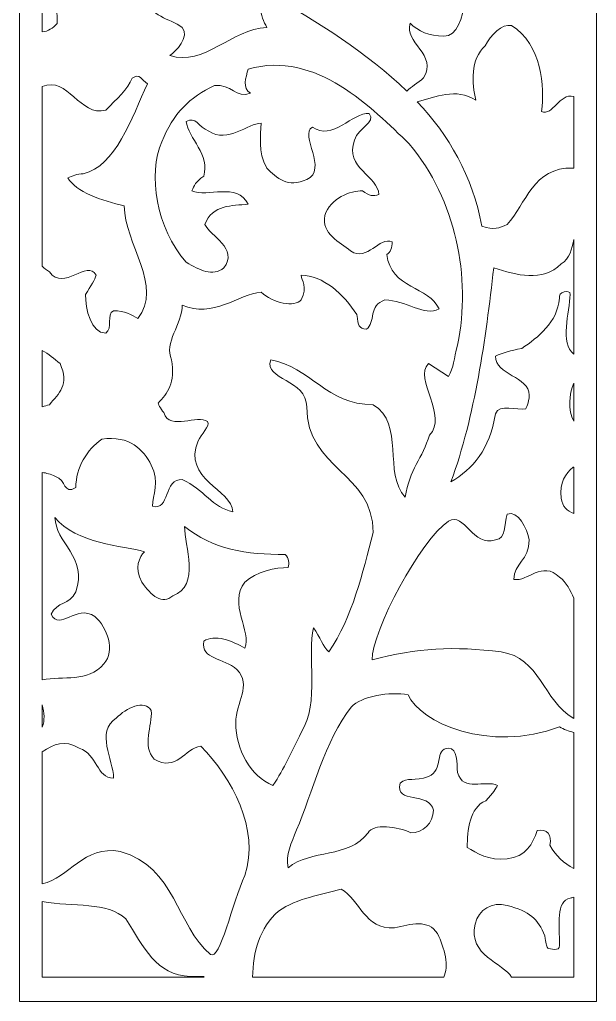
# Model space of a CAD drawing. Header units: centimetres. Extents: x -9.6 to 9.4, y -13.5 to 13.6.
# Drawn here: x -9.59 to -1.77, y -13.53 to -0.21 of the extents above; entities that cross this region are included whole.
import ezdxf

# ---------------------------------------------------------------- set-up
doc = ezdxf.new("R2010")
doc.units = ezdxf.units.CM
doc.header["$MEASUREMENT"] = 0
doc.layers.add('layer 1', color=7, linetype='Continuous')

msp = doc.modelspace()

# ---------------------------------------------------------------- linework, layer by layer
at = {"layer": 'layer 1', "color": 177, "lineweight": 9}
for points, knots in [([(-1.7726, 13.58709), (-1.7726, 13.58709), (-9.59364, 13.58709), (-9.59364, 13.58709), (-9.59364, 13.58709), (-9.59364, 13.58709), (-9.59364, -13.52585), (-9.59364, -13.52585), (-9.59364, -13.52585), (-9.59364, -13.52585), (-1.7726, -13.52585), (-1.7726, -13.52585), (-1.7726, -13.52585), (-1.7726, -13.52585), (-1.7726, 13.58709), (-1.7726, 13.58709)], [0, 0, 0, 0, 0.2, 0.2, 0.2, 0.2, 0.4, 0.4, 0.4, 0.4, 0.6, 0.6, 0.6, 0.6, 1, 1, 1, 1]), ([(-7.05145, 1.32032), (-6.51944, 0.79777), (-5.8474, 0.38793), (-5.17939, -0.00746), (-5.17939, -0.00746), (-4.98173, 0.04566), (-5.07296, 0.30427), (-5.14899, 0.44881), (-5.14899, 0.44881), (-4.67759, 0.47172), (-4.29743, 0.98124), (-3.84126, 0.82911), (-3.84126, 0.82911), (-3.91729, 0.77586), (-4.11495, 0.57809), (-4.00841, 0.44881), (-4.00841, 0.44881), (-3.84126, 0.32709), (-3.55234, 0.30427), (-3.55234, 0.04566), (-3.55234, 0.04566), (-3.59033, -0.18254), (-3.65879, -0.43354), (-3.84126, -0.43354), (-3.84126, -0.43354), (-4.03893, -0.43354), (-4.19098, -0.36508), (-4.29743, -0.25859), (-4.29743, -0.25859), (-4.38869, -0.50962), (-3.91729, -0.69216), (-4.11495, -0.99643), (-4.11495, -0.99643), (-4.19681, -1.06969), (-4.28353, -1.1185), (-4.34333, -1.17753), (-4.34333, -1.17753), (-4.87584, -0.65811), (-5.54602, -0.24961), (-6.21212, 0.14465), (-6.21212, 0.14465), (-6.41067, 0.0913), (-6.31904, -0.16847), (-6.24266, -0.31363), (-6.24266, -0.31363), (-6.71615, -0.33666), (-7.09799, -0.84843), (-7.55619, -0.69564), (-7.55619, -0.69564), (-7.47982, -0.64215), (-7.28128, -0.4435), (-7.38829, -0.31363), (-7.38829, -0.31363), (-7.55619, -0.1914), (-7.84639, -0.16847), (-7.84639, 0.0913), (-7.84639, 0.0913), (-7.80822, 0.32051), (-7.73947, 0.57262), (-7.55619, 0.57262), (-7.55619, 0.57262), (-7.35765, 0.57262), (-7.20491, 0.50387), (-7.09799, 0.3969), (-7.09799, 0.3969), (-7.00634, 0.64903), (-7.47982, 0.8324), (-7.28128, 1.138), (-7.28128, 1.138), (-7.19888, 1.21175), (-7.11155, 1.26085), (-7.05145, 1.32032)], [0, 0, 0, 0, 0.05263158, 0.05263158, 0.05263158, 0.05263158, 0.10526316, 0.10526316, 0.10526316, 0.10526316, 0.15789474, 0.15789474, 0.15789474, 0.15789474, 0.21052632, 0.21052632, 0.21052632, 0.21052632, 0.26315789, 0.26315789, 0.26315789, 0.26315789, 0.31578947, 0.31578947, 0.31578947, 0.31578947, 0.36842105, 0.36842105, 0.36842105, 0.36842105, 0.42105263, 0.42105263, 0.42105263, 0.42105263, 0.47368421, 0.47368421, 0.47368421, 0.47368421, 0.52631579, 0.52631579, 0.52631579, 0.52631579, 0.57894737, 0.57894737, 0.57894737, 0.57894737, 0.63157895, 0.63157895, 0.63157895, 0.63157895, 0.68421053, 0.68421053, 0.68421053, 0.68421053, 0.73684211, 0.73684211, 0.73684211, 0.73684211, 0.78947368, 0.78947368, 0.78947368, 0.78947368, 0.84210526, 0.84210526, 0.84210526, 0.84210526, 0.89473684, 0.89473684, 0.89473684, 0.89473684, 1, 1, 1, 1]), ([(-9.28624, 0.27594), (-9.28624, 0.27594), (-9.28624, -0.37582), (-9.28624, -0.37582), (-9.28624, -0.37582), (-9.21041, -0.3643), (-9.14096, -0.32985), (-9.08358, -0.26015), (-9.08358, -0.26015), (-9.08358, -0.16847), (-9.08358, -0.08443), (-9.11412, 0.06837), (-9.11412, 0.06837), (-9.15428, 0.16881), (-9.21458, 0.23373), (-9.28624, 0.27594)], [0, 0, 0, 0, 0.2, 0.2, 0.2, 0.2, 0.4, 0.4, 0.4, 0.4, 0.6, 0.6, 0.6, 0.6, 1, 1, 1, 1]), ([(-2.08, -2.22519), (-2.08, -2.22519), (-2.08, -1.25146), (-2.08, -1.25146), (-2.08, -1.25146), (-2.27869, -1.20085), (-2.356, -1.52341), (-2.51831, -1.45279), (-2.51831, -1.45279), (-2.46508, -1.12571), (-2.51831, -0.54003), (-2.92127, -0.28903), (-2.92127, -0.28903), (-3.05051, -0.25859), (-3.21019, -0.41835), (-3.27861, -0.56285), (-3.27861, -0.56285), (-3.48392, -0.7454), (-3.4611, -1.07248), (-3.40788, -1.30068), (-3.40788, -1.30068), (-3.67372, -1.12723), (-3.95709, -1.26135), (-4.20131, -1.32235), (-4.20131, -1.32235), (-3.7728, -1.7798), (-3.45217, -2.32302), (-3.3254, -3.01059), (-3.3254, -3.01059), (-3.16502, -3.06406), (-3.08877, -3.04125), (-2.98173, -2.98766), (-2.98173, -2.98766), (-2.72973, -2.71263), (-2.63046, -2.20074), (-2.08821, -2.22367), (-2.08821, -2.22367), (-2.08821, -2.22367), (-2.08, -2.22519), (-2.08, -2.22519)], [0, 0, 0, 0, 0.09090909, 0.09090909, 0.09090909, 0.09090909, 0.18181818, 0.18181818, 0.18181818, 0.18181818, 0.27272727, 0.27272727, 0.27272727, 0.27272727, 0.36363636, 0.36363636, 0.36363636, 0.36363636, 0.45454545, 0.45454545, 0.45454545, 0.45454545, 0.54545455, 0.54545455, 0.54545455, 0.54545455, 0.63636364, 0.63636364, 0.63636364, 0.63636364, 0.72727273, 0.72727273, 0.72727273, 0.72727273, 0.81818182, 0.81818182, 0.81818182, 0.81818182, 1, 1, 1, 1]), ([(-9.28624, -6.35087), (-9.28624, -6.35087), (-9.28624, -9.16638), (-9.28624, -9.16638), (-9.28624, -9.16638), (-9.00151, -9.10198), (-8.67414, -9.21228), (-8.44971, -8.94691), (-8.44971, -8.94691), (-8.29697, -8.76356), (-8.40388, -8.45798), (-8.57191, -8.30516), (-8.57191, -8.30516), (-8.83156, -8.12943), (-9.04538, -8.51145), (-9.16758, -8.27459), (-9.16758, -8.27459), (-9.08358, -8.09888), (-8.91555, -8.15235), (-8.83156, -7.96899), (-8.83156, -7.96899), (-8.66354, -7.51061), (-9.11412, -7.29669), (-9.11412, -6.96051), (-9.11412, -6.96051), (-8.83156, -7.31961), (-8.19005, -7.34254), (-7.89986, -7.42658), (-7.89986, -7.42658), (-7.96859, -7.49533), (-8.04495, -7.64046), (-7.93804, -7.8391), (-7.93804, -7.8391), (-7.80822, -8.02247), (-7.66311, -8.15235), (-7.518, -8.02247), (-7.518, -8.02247), (-7.13619, -7.8926), (-7.35765, -7.34254), (-7.35765, -7.08276), (-7.35765, -7.08276), (-6.97579, -7.39601), (-6.51757, -7.46476), (-5.99064, -7.46476), (-5.99064, -7.46476), (-5.93718, -7.51061), (-5.93718, -7.58701), (-5.95256, -7.64046), (-5.95256, -7.64046), (-6.11294, -7.64046), (-6.38776, -7.69395), (-6.5405, -7.8391), (-6.5405, -7.8391), (-6.76961, -8.12943), (-6.44122, -8.51145), (-6.5405, -8.73299), (-6.5405, -8.73299), (-6.70086, -8.64134), (-6.95288, -8.53438), (-7.09799, -8.64134), (-7.09799, -8.64134), (-7.13619, -8.89345), (-6.82306, -8.86288), (-6.64741, -9.02334), (-6.64741, -9.02334), (-6.44122, -9.24491), (-6.66267, -9.45883), (-6.66267, -9.74912), (-6.66267, -9.74912), (-6.66267, -10.10058), (-6.46413, -10.47494), (-6.15865, -10.59719), (-6.15865, -10.59719), (-6.00591, -10.36797), (-5.899, -10.13115), (-5.77683, -9.87901), (-5.77683, -9.87901), (-5.51714, -9.47409), (-5.70045, -8.81705), (-5.6088, -8.45798), (-5.6088, -8.45798), (-5.51714, -8.58784), (-5.4791, -8.71009), (-5.40264, -8.78648), (-5.40264, -8.78648), (-5.07423, -8.30516), (-4.94441, -7.71688), (-4.79931, -7.1668), (-4.79931, -7.1668), (-4.79931, -6.34933), (-5.70045, -6.30348), (-5.70045, -5.46306), (-5.70045, -5.46306), (-5.70045, -5.08106), (-6.28085, -5.10399), (-6.18919, -4.82129), (-6.18919, -4.82129), (-5.64698, -4.92061), (-5.43318, -5.4325), (-4.79931, -5.4325), (-4.79931, -5.4325), (-4.36412, -5.68463), (-4.6695, -6.37223), (-4.36412, -6.68548), (-4.36412, -6.68548), (-4.31055, -6.31876), (-4.12727, -6.15066), (-4.03564, -5.84506), (-4.03564, -5.84506), (-3.77598, -5.58531), (-4.2571, -5.08106), (-4.05102, -4.87477), (-4.05102, -4.87477), (-4.05102, -4.87477), (-3.77598, -5.05049), (-3.77598, -5.05049), (-3.77598, -5.05049), (-3.70725, -4.92061), (-3.70725, -4.82129), (-3.65378, -4.62265), (-3.65378, -4.62265), (-3.4705, -3.69819), (-3.66907, -2.65913), (-4.31055, -1.89513), (-4.31055, -1.89513), (-4.81459, -1.40617), (-5.5706, -0.61925), (-6.49467, -0.879), (-6.49467, -0.879), (-6.52521, -0.9936), (-6.57869, -1.13875), (-6.46413, -1.20753), (-6.46413, -1.20753), (-6.66267, -1.28392), (-6.71615, -1.07764), (-6.95288, -1.10057), (-6.95288, -1.10057), (-7.28128, -1.261), (-7.518, -1.48257), (-7.66311, -1.86456), (-7.66311, -1.86456), (-7.86177, -2.30006), (-7.73947, -3.04125), (-7.33472, -3.49955), (-7.33472, -3.49955), (-7.15144, -3.60652), (-6.97579, -3.69819), (-6.82306, -3.57595), (-6.82306, -3.57595), (-6.62452, -3.3162), (-7.00634, -3.14048), (-7.0827, -2.98766), (-7.0827, -2.98766), (-6.97579, -2.71263), (-6.71615, -2.73556), (-6.49467, -2.71263), (-6.49467, -2.71263), (-6.64741, -2.40712), (-7.04452, -2.62859), (-7.25836, -2.52924), (-7.25836, -2.52924), (-7.22791, -2.46049), (-7.20491, -2.40712), (-7.09799, -2.3306), (-7.09799, -2.3306), (-7.00634, -2.04795), (-7.30418, -1.81874), (-7.33472, -1.58953), (-7.33472, -1.58953), (-7.20491, -1.51314), (-7.17434, -1.66592), (-7.02924, -1.71942), (-7.02924, -1.71942), (-6.76961, -1.89513), (-6.49467, -1.61255), (-6.31904, -1.61255), (-6.31904, -1.61255), (-6.31904, -1.78817), (-6.37247, -1.99446), (-6.24266, -2.22367), (-6.24266, -2.22367), (-6.11294, -2.35353), (-5.95256, -2.4987), (-5.70045, -2.37645), (-5.70045, -2.37645), (-5.40264, -2.24669), (-5.80736, -1.76534), (-5.62409, -1.66592), (-5.62409, -1.66592), (-5.3568, -1.86456), (-5.07423, -1.45964), (-4.85276, -1.48257), (-4.85276, -1.48257), (-4.76113, -1.61255), (-4.99798, -1.66592), (-5.05132, -1.84167), (-5.05132, -1.84167), (-5.19642, -2.22367), (-4.72295, -2.3306), (-4.72295, -2.58274), (-4.72295, -2.58274), (-4.79931, -2.60567), (-4.85276, -2.60567), (-4.94441, -2.52924), (-4.94441, -2.52924), (-5.10479, -2.52924), (-5.37971, -2.62859), (-5.45608, -2.86542), (-5.45608, -2.86542), (-5.50192, -3.11755), (-5.2499, -3.22452), (-5.10479, -3.34673), (-5.10479, -3.34673), (-4.86804, -3.49955), (-4.72295, -3.14048), (-4.53967, -3.22452), (-4.53967, -3.22452), (-4.53967, -3.29327), (-4.56256, -3.36966), (-4.61603, -3.39259), (-4.61603, -3.39259), (-4.56256, -3.85864), (-4.03564, -3.82808), (-3.9058, -4.13369), (-3.9058, -4.13369), (-4.10436, -4.24065), (-4.36412, -4.01144), (-4.63893, -4.01144), (-4.63893, -4.01144), (-4.86804, -4.08019), (-4.76113, -4.31705), (-4.89097, -4.40872), (-4.89097, -4.40872), (-4.99798, -4.39344), (-4.99798, -4.37051), (-5.02078, -4.21008), (-5.02078, -4.21008), (-5.19642, -3.93505), (-5.4791, -3.67538), (-5.77683, -3.67538), (-5.77683, -3.67538), (-5.77683, -3.75168), (-5.67752, -3.82808), (-5.77683, -4.01144), (-5.77683, -4.01144), (-5.86082, -4.11076), (-6.15865, -4.05728), (-6.31904, -3.90448), (-6.31904, -3.90448), (-6.62452, -3.93505), (-6.97579, -4.26356), (-7.38829, -4.08019), (-7.38829, -4.08019), (-7.38829, -4.33997), (-7.6402, -4.5921), (-7.53328, -4.82129), (-7.53328, -4.82129), (-7.47982, -5.13454), (-7.58673, -5.2797), (-7.71658, -5.40959), (-7.71658, -5.40959), (-7.71658, -5.40959), (-7.68604, -5.48598), (-7.6402, -5.53945), (-7.6402, -5.53945), (-7.55619, -5.79159), (-7.17434, -5.55474), (-7.04452, -5.6617), (-7.04452, -5.6617), (-7.00634, -5.7152), (-7.13619, -5.84506), (-7.17434, -5.92148), (-7.17434, -5.92148), (-7.38829, -6.44862), (-6.71615, -6.57851), (-6.70086, -6.88412), (-6.70086, -6.88412), (-6.97579, -6.83065), (-7.09799, -6.57851), (-7.38829, -6.44862), (-7.38829, -6.44862), (-7.6402, -6.42573), (-7.55619, -6.88412), (-7.79294, -6.80772), (-7.79294, -6.80772), (-7.79294, -6.66255), (-7.68604, -6.47919), (-7.80822, -6.25001), (-7.80822, -6.25001), (-7.91512, -6.04373), (-8.09842, -5.84506), (-8.48025, -5.89855), (-8.48025, -5.89855), (-8.67882, -6.04373), (-8.83156, -6.28055), (-8.83156, -6.55559), (-8.83156, -6.55559), (-9.0072, -6.66255), (-8.95374, -6.44862), (-9.11412, -6.4028), (-9.11412, -6.4028), (-9.17321, -6.37497), (-9.2303, -6.35823), (-9.28624, -6.35087)], [0, 0, 0, 0, 0.01298701, 0.01298701, 0.01298701, 0.01298701, 0.02597403, 0.02597403, 0.02597403, 0.02597403, 0.03896104, 0.03896104, 0.03896104, 0.03896104, 0.05194805, 0.05194805, 0.05194805, 0.05194805, 0.06493506, 0.06493506, 0.06493506, 0.06493506, 0.07792208, 0.07792208, 0.07792208, 0.07792208, 0.09090909, 0.09090909, 0.09090909, 0.09090909, 0.1038961, 0.1038961, 0.1038961, 0.1038961, 0.11688312, 0.11688312, 0.11688312, 0.11688312, 0.12987013, 0.12987013, 0.12987013, 0.12987013, 0.14285714, 0.14285714, 0.14285714, 0.14285714, 0.15584416, 0.15584416, 0.15584416, 0.15584416, 0.16883117, 0.16883117, 0.16883117, 0.16883117, 0.18181818, 0.18181818, 0.18181818, 0.18181818, 0.19480519, 0.19480519, 0.19480519, 0.19480519, 0.20779221, 0.20779221, 0.20779221, 0.20779221, 0.22077922, 0.22077922, 0.22077922, 0.22077922, 0.23376623, 0.23376623, 0.23376623, 0.23376623, 0.24675325, 0.24675325, 0.24675325, 0.24675325, 0.25974026, 0.25974026, 0.25974026, 0.25974026, 0.27272727, 0.27272727, 0.27272727, 0.27272727, 0.28571429, 0.28571429, 0.28571429, 0.28571429, 0.2987013, 0.2987013, 0.2987013, 0.2987013, 0.31168831, 0.31168831, 0.31168831, 0.31168831, 0.32467532, 0.32467532, 0.32467532, 0.32467532, 0.33766234, 0.33766234, 0.33766234, 0.33766234, 0.35064935, 0.35064935, 0.35064935, 0.35064935, 0.36363636, 0.36363636, 0.36363636, 0.36363636, 0.37662338, 0.37662338, 0.37662338, 0.37662338, 0.38961039, 0.38961039, 0.38961039, 0.38961039, 0.4025974, 0.4025974, 0.4025974, 0.4025974, 0.41558442, 0.41558442, 0.41558442, 0.41558442, 0.42857143, 0.42857143, 0.42857143, 0.42857143, 0.44155844, 0.44155844, 0.44155844, 0.44155844, 0.45454545, 0.45454545, 0.45454545, 0.45454545, 0.46753247, 0.46753247, 0.46753247, 0.46753247, 0.48051948, 0.48051948, 0.48051948, 0.48051948, 0.49350649, 0.49350649, 0.49350649, 0.49350649, 0.50649351, 0.50649351, 0.50649351, 0.50649351, 0.51948052, 0.51948052, 0.51948052, 0.51948052, 0.53246753, 0.53246753, 0.53246753, 0.53246753, 0.54545455, 0.54545455, 0.54545455, 0.54545455, 0.55844156, 0.55844156, 0.55844156, 0.55844156, 0.57142857, 0.57142857, 0.57142857, 0.57142857, 0.58441558, 0.58441558, 0.58441558, 0.58441558, 0.5974026, 0.5974026, 0.5974026, 0.5974026, 0.61038961, 0.61038961, 0.61038961, 0.61038961, 0.62337662, 0.62337662, 0.62337662, 0.62337662, 0.63636364, 0.63636364, 0.63636364, 0.63636364, 0.64935065, 0.64935065, 0.64935065, 0.64935065, 0.66233766, 0.66233766, 0.66233766, 0.66233766, 0.67532468, 0.67532468, 0.67532468, 0.67532468, 0.68831169, 0.68831169, 0.68831169, 0.68831169, 0.7012987, 0.7012987, 0.7012987, 0.7012987, 0.71428571, 0.71428571, 0.71428571, 0.71428571, 0.72727273, 0.72727273, 0.72727273, 0.72727273, 0.74025974, 0.74025974, 0.74025974, 0.74025974, 0.75324675, 0.75324675, 0.75324675, 0.75324675, 0.76623377, 0.76623377, 0.76623377, 0.76623377, 0.77922078, 0.77922078, 0.77922078, 0.77922078, 0.79220779, 0.79220779, 0.79220779, 0.79220779, 0.80519481, 0.80519481, 0.80519481, 0.80519481, 0.81818182, 0.81818182, 0.81818182, 0.81818182, 0.83116883, 0.83116883, 0.83116883, 0.83116883, 0.84415584, 0.84415584, 0.84415584, 0.84415584, 0.85714286, 0.85714286, 0.85714286, 0.85714286, 0.87012987, 0.87012987, 0.87012987, 0.87012987, 0.88311688, 0.88311688, 0.88311688, 0.88311688, 0.8961039, 0.8961039, 0.8961039, 0.8961039, 0.90909091, 0.90909091, 0.90909091, 0.90909091, 0.92207792, 0.92207792, 0.92207792, 0.92207792, 0.93506494, 0.93506494, 0.93506494, 0.93506494, 0.94805195, 0.94805195, 0.94805195, 0.94805195, 0.96103896, 0.96103896, 0.96103896, 0.96103896, 0.97402597, 0.97402597, 0.97402597, 0.97402597, 1, 1, 1, 1]), ([(-9.28624, -1.11478), (-9.28624, -1.11478), (-9.28624, -3.55364), (-9.28624, -3.55364), (-9.28624, -3.55364), (-9.25795, -3.58057), (-9.22653, -3.60617), (-9.19048, -3.62944), (-9.19048, -3.62944), (-8.99192, -3.90448), (-8.67882, -3.44606), (-8.55662, -3.67538), (-8.55662, -3.67538), (-8.57191, -3.72876), (-8.62534, -3.82808), (-8.70172, -3.93505), (-8.70172, -3.93505), (-8.70172, -4.13369), (-8.62534, -4.46221), (-8.42681, -4.46221), (-8.42681, -4.46221), (-8.31989, -4.39344), (-8.42681, -4.21008), (-8.31989, -4.15662), (-8.31989, -4.15662), (-8.1748, -4.15662), (-8.06786, -4.21008), (-7.99149, -4.26356), (-7.99149, -4.26356), (-7.6402, -3.82808), (-8.1748, -3.24741), (-8.1748, -2.73556), (-8.1748, -2.73556), (-8.48025, -2.65913), (-8.83156, -2.55217), (-8.93848, -2.35353), (-8.93848, -2.35353), (-8.885, -2.3306), (-8.80864, -2.30006), (-8.73226, -2.30006), (-8.73226, -2.30006), (-8.29697, -2.20074), (-8.06786, -1.53603), (-7.86177, -1.07764), (-7.86177, -1.07764), (-7.93804, -1.02417), (-7.96859, -0.9325), (-8.06786, -1.00125), (-8.06786, -1.00125), (-8.12133, -1.15403), (-8.28171, -1.28392), (-8.42681, -1.43671), (-8.42681, -1.43671), (-8.77444, -1.5329), (-8.94296, -0.96981), (-9.28624, -1.11478)], [0, 0, 0, 0, 0.06666667, 0.06666667, 0.06666667, 0.06666667, 0.13333333, 0.13333333, 0.13333333, 0.13333333, 0.2, 0.2, 0.2, 0.2, 0.26666667, 0.26666667, 0.26666667, 0.26666667, 0.33333333, 0.33333333, 0.33333333, 0.33333333, 0.4, 0.4, 0.4, 0.4, 0.46666667, 0.46666667, 0.46666667, 0.46666667, 0.53333333, 0.53333333, 0.53333333, 0.53333333, 0.6, 0.6, 0.6, 0.6, 0.66666667, 0.66666667, 0.66666667, 0.66666667, 0.73333333, 0.73333333, 0.73333333, 0.73333333, 0.8, 0.8, 0.8, 0.8, 0.86666667, 0.86666667, 0.86666667, 0.86666667, 1, 1, 1, 1]), ([(-2.08, -4.74773), (-2.08, -4.74773), (-2.08, -3.18883), (-2.08, -3.18883), (-2.08, -3.18883), (-2.09974, -3.32147), (-2.13686, -3.44703), (-2.2486, -3.52248), (-2.2486, -3.52248), (-2.50825, -3.77459), (-2.85192, -3.67538), (-3.16502, -3.57595), (-3.16502, -3.57595), (-3.27194, -4.5386), (-3.41716, -5.58531), (-3.74544, -6.47919), (-3.74544, -6.47919), (-3.44761, -6.30348), (-3.21849, -6.04373), (-3.14211, -5.55474), (-3.14211, -5.55474), (-3.08877, -5.40959), (-2.85192, -5.51655), (-2.72973, -5.48598), (-2.72973, -5.48598), (-2.72973, -5.48598), (-2.68389, -5.40959), (-2.68389, -5.30263), (-2.68389, -5.30263), (-2.68389, -5.05049), (-3.14211, -5.02758), (-3.14211, -4.77545), (-3.14211, -4.77545), (-3.03521, -4.72197), (-2.94366, -4.69904), (-2.78329, -4.66849), (-2.78329, -4.66849), (-2.56172, -4.51569), (-2.30217, -4.31705), (-2.27152, -3.98851), (-2.27152, -3.98851), (-2.30217, -3.90448), (-2.1264, -3.85864), (-2.1264, -3.93505), (-2.1264, -3.93505), (-2.14012, -4.18035), (-2.26908, -4.59573), (-2.08, -4.74773)], [0, 0, 0, 0, 0.07692308, 0.07692308, 0.07692308, 0.07692308, 0.15384615, 0.15384615, 0.15384615, 0.15384615, 0.23076923, 0.23076923, 0.23076923, 0.23076923, 0.30769231, 0.30769231, 0.30769231, 0.30769231, 0.38461538, 0.38461538, 0.38461538, 0.38461538, 0.46153846, 0.46153846, 0.46153846, 0.46153846, 0.53846154, 0.53846154, 0.53846154, 0.53846154, 0.61538462, 0.61538462, 0.61538462, 0.61538462, 0.69230769, 0.69230769, 0.69230769, 0.69230769, 0.76923077, 0.76923077, 0.76923077, 0.76923077, 0.84615385, 0.84615385, 0.84615385, 0.84615385, 1, 1, 1, 1]), ([(-9.28624, -4.69762), (-9.28624, -4.69762), (-9.28624, -5.45883), (-9.28624, -5.45883), (-9.28624, -5.45883), (-9.25526, -5.4502), (-9.22341, -5.44138), (-9.19048, -5.4325), (-9.19048, -5.4325), (-9.06065, -5.2797), (-8.91555, -5.15745), (-9.04538, -4.87477), (-9.04538, -4.87477), (-9.12582, -4.8036), (-9.20372, -4.74369), (-9.28624, -4.69762)], [0, 0, 0, 0, 0.2, 0.2, 0.2, 0.2, 0.4, 0.4, 0.4, 0.4, 0.6, 0.6, 0.6, 0.6, 1, 1, 1, 1]), ([(-2.08, -5.65622), (-2.08, -5.65622), (-2.08, -5.13919), (-2.08, -5.13919), (-2.08, -5.13919), (-2.14172, -5.28832), (-2.16341, -5.50206), (-2.08, -5.65622)], [0, 0, 0, 0, 0.33333333, 0.33333333, 0.33333333, 0.33333333, 1, 1, 1, 1]), ([(-2.08, -6.90926), (-2.08, -6.90926), (-2.08, -6.27966), (-2.08, -6.27966), (-2.08, -6.27966), (-2.08, -6.27966), (-2.08821, -6.28055), (-2.08821, -6.28055), (-2.08821, -6.28055), (-2.19515, -6.37223), (-2.27152, -6.47919), (-2.2486, -6.70076), (-2.2486, -6.70076), (-2.23659, -6.81485), (-2.16679, -6.87227), (-2.08, -6.90926)], [0, 0, 0, 0, 0.2, 0.2, 0.2, 0.2, 0.4, 0.4, 0.4, 0.4, 0.6, 0.6, 0.6, 0.6, 1, 1, 1, 1]), ([(-2.08, -9.68772), (-2.08, -9.68772), (-2.08, -8.05744), (-2.08, -8.05744), (-2.08, -8.05744), (-2.12621, -7.9514), (-2.17579, -7.84402), (-2.27152, -7.77035), (-2.27152, -7.77035), (-2.50825, -7.54118), (-2.70682, -7.8391), (-2.89011, -7.80092), (-2.89011, -7.80092), (-2.89011, -7.58701), (-2.68389, -7.54118), (-2.68389, -7.26612), (-2.68389, -7.26612), (-2.70682, -7.11333), (-2.83663, -6.86119), (-2.98173, -6.91469), (-2.98173, -6.91469), (-3.03521, -7.06748), (-2.98173, -7.24322), (-3.14211, -7.26612), (-3.14211, -7.26612), (-3.44761, -7.37308), (-3.56226, -6.87648), (-3.77598, -7.01401), (-3.77598, -7.01401), (-4.15781, -7.25847), (-4.81459, -8.49616), (-4.81459, -8.89345), (-4.81459, -8.89345), (-4.21137, -8.73299), (-3.6996, -8.70245), (-3.06575, -8.78648), (-3.06575, -8.78648), (-2.53458, -8.85607), (-2.50074, -9.44409), (-2.08, -9.68772)], [0, 0, 0, 0, 0.09090909, 0.09090909, 0.09090909, 0.09090909, 0.18181818, 0.18181818, 0.18181818, 0.18181818, 0.27272727, 0.27272727, 0.27272727, 0.27272727, 0.36363636, 0.36363636, 0.36363636, 0.36363636, 0.45454545, 0.45454545, 0.45454545, 0.45454545, 0.54545455, 0.54545455, 0.54545455, 0.54545455, 0.63636364, 0.63636364, 0.63636364, 0.63636364, 0.72727273, 0.72727273, 0.72727273, 0.72727273, 0.81818182, 0.81818182, 0.81818182, 0.81818182, 1, 1, 1, 1]), ([(-2.08, -11.72347), (-2.08, -11.72347), (-2.08, -9.87786), (-2.08, -9.87786), (-2.08, -9.87786), (-2.14671, -9.86027), (-2.21266, -9.83697), (-2.27152, -9.80262), (-2.27152, -9.80262), (-3.22613, -10.16169), (-4.16545, -9.74148), (-4.32583, -9.36712), (-4.32583, -9.36712), (-4.57021, -9.3213), (-4.95969, -9.38241), (-5.09716, -9.53523), (-5.09716, -9.53523), (-5.44843, -9.97069), (-5.63182, -10.71943), (-5.8379, -11.20075), (-5.8379, -11.20075), (-5.90664, -11.37647), (-5.99064, -11.53693), (-5.95256, -11.71264), (-5.95256, -11.71264), (-5.64698, -11.4605), (-5.1277, -11.59039), (-4.86804, -11.23896), (-4.86804, -11.23896), (-4.79931, -11.10907), (-4.47093, -11.15491), (-4.28765, -11.23896), (-4.28765, -11.23896), (-4.12727, -11.23896), (-3.98217, -11.10907), (-3.98217, -10.93334), (-3.98217, -10.93334), (-4.03564, -10.67358), (-4.50911, -10.85694), (-4.43275, -10.56662), (-4.43275, -10.56662), (-4.34109, -10.47494), (-4.23417, -10.55136), (-4.05102, -10.47494), (-4.05102, -10.47494), (-3.82943, -10.3909), (-3.98217, -10.09294), (-3.77598, -10.09294), (-3.77598, -10.09294), (-3.65378, -10.09294), (-3.66907, -10.29158), (-3.65378, -10.42147), (-3.65378, -10.42147), (-3.57751, -10.69651), (-3.28721, -10.51315), (-3.11157, -10.59719), (-3.11157, -10.59719), (-3.14211, -10.64304), (-3.16502, -10.69651), (-3.27194, -10.80347), (-3.27194, -10.80347), (-3.4934, -10.89515), (-3.52397, -11.2084), (-3.52397, -11.43761), (-3.52397, -11.43761), (-3.39412, -11.514), (-3.23377, -11.62096), (-2.98173, -11.59039), (-2.98173, -11.59039), (-2.72973, -11.56748), (-2.63046, -11.38411), (-2.57697, -11.2084), (-2.57697, -11.2084), (-2.43188, -11.18547), (-2.37844, -11.26186), (-2.40134, -11.40704), (-2.40134, -11.40704), (-2.32528, -11.55607), (-2.21105, -11.65242), (-2.08, -11.72347)], [0, 0, 0, 0, 0.04761905, 0.04761905, 0.04761905, 0.04761905, 0.0952381, 0.0952381, 0.0952381, 0.0952381, 0.14285714, 0.14285714, 0.14285714, 0.14285714, 0.19047619, 0.19047619, 0.19047619, 0.19047619, 0.23809524, 0.23809524, 0.23809524, 0.23809524, 0.28571429, 0.28571429, 0.28571429, 0.28571429, 0.33333333, 0.33333333, 0.33333333, 0.33333333, 0.38095238, 0.38095238, 0.38095238, 0.38095238, 0.42857143, 0.42857143, 0.42857143, 0.42857143, 0.47619048, 0.47619048, 0.47619048, 0.47619048, 0.52380952, 0.52380952, 0.52380952, 0.52380952, 0.57142857, 0.57142857, 0.57142857, 0.57142857, 0.61904762, 0.61904762, 0.61904762, 0.61904762, 0.66666667, 0.66666667, 0.66666667, 0.66666667, 0.71428571, 0.71428571, 0.71428571, 0.71428571, 0.76190476, 0.76190476, 0.76190476, 0.76190476, 0.80952381, 0.80952381, 0.80952381, 0.80952381, 0.85714286, 0.85714286, 0.85714286, 0.85714286, 0.9047619, 0.9047619, 0.9047619, 0.9047619, 1, 1, 1, 1]), ([(-9.28624, -10.14137), (-9.28624, -10.14137), (-9.28624, -11.93156), (-9.28624, -11.93156), (-9.28624, -11.93156), (-8.92961, -11.85368), (-8.7223, -11.40349), (-8.22825, -11.49107), (-8.22825, -11.49107), (-7.47982, -11.69736), (-7.46456, -12.50722), (-7.00634, -12.88922), (-7.00634, -12.88922), (-6.8765, -12.9809), (-6.7085, -12.18633), (-6.5405, -11.8196), (-6.5405, -11.8196), (-6.33429, -11.18547), (-6.71615, -10.49786), (-7.13619, -10.06237), (-7.13619, -10.06237), (-7.35765, -10.09294), (-7.46456, -10.42147), (-7.77001, -10.23811), (-7.77001, -10.23811), (-7.93804, -10.06237), (-7.79294, -9.78733), (-7.80822, -9.58105), (-7.80822, -9.58105), (-7.89986, -9.42062), (-8.15187, -9.55051), (-8.28171, -9.68037), (-8.28171, -9.68037), (-8.57191, -9.87901), (-8.31989, -10.23811), (-8.31989, -10.49786), (-8.31989, -10.49786), (-8.55662, -10.49786), (-8.53373, -10.16933), (-8.78574, -10.09294), (-8.78574, -10.09294), (-8.97911, -9.96883), (-9.1376, -10.03829), (-9.28624, -10.14137)], [0, 0, 0, 0, 0.08333333, 0.08333333, 0.08333333, 0.08333333, 0.16666667, 0.16666667, 0.16666667, 0.16666667, 0.25, 0.25, 0.25, 0.25, 0.33333333, 0.33333333, 0.33333333, 0.33333333, 0.41666667, 0.41666667, 0.41666667, 0.41666667, 0.5, 0.5, 0.5, 0.5, 0.58333333, 0.58333333, 0.58333333, 0.58333333, 0.66666667, 0.66666667, 0.66666667, 0.66666667, 0.75, 0.75, 0.75, 0.75, 0.83333333, 0.83333333, 0.83333333, 0.83333333, 1, 1, 1, 1]), ([(-9.28624, -9.50284), (-9.28624, -9.50284), (-9.28624, -9.80479), (-9.28624, -9.80479), (-9.28624, -9.80479), (-9.25002, -9.71842), (-9.26032, -9.60869), (-9.28624, -9.50284)], [0, 0, 0, 0, 0.33333333, 0.33333333, 0.33333333, 0.33333333, 1, 1, 1, 1]), ([(-6.43511, -13.19876), (-6.43511, -13.19876), (-3.84242, -13.19876), (-3.84242, -13.19876), (-3.84242, -13.19876), (-3.7716, -13.05097), (-3.82647, -12.80508), (-3.92872, -12.60654), (-3.92872, -12.60654), (-4.05102, -12.4079), (-4.28765, -12.47665), (-4.50911, -12.53014), (-4.50911, -12.53014), (-4.92151, -12.55305), (-4.97496, -12.14812), (-5.23462, -12.00296), (-5.23462, -12.00296), (-5.50192, -12.07937), (-5.83026, -12.12521), (-6.08227, -12.30094), (-6.08227, -12.30094), (-6.34195, -12.52881), (-6.42766, -12.85729), (-6.43511, -13.19876)], [0, 0, 0, 0, 0.14285714, 0.14285714, 0.14285714, 0.14285714, 0.28571429, 0.28571429, 0.28571429, 0.28571429, 0.42857143, 0.42857143, 0.42857143, 0.42857143, 0.57142857, 0.57142857, 0.57142857, 0.57142857, 0.71428571, 0.71428571, 0.71428571, 0.71428571, 1, 1, 1, 1]), ([(-2.92217, -13.19876), (-2.92217, -13.19876), (-2.08, -13.19876), (-2.08, -13.19876), (-2.08, -13.19876), (-2.08, -13.19876), (-2.08, -12.11447), (-2.08, -12.11447), (-2.08, -12.11447), (-2.09548, -12.11816), (-2.11096, -12.12178), (-2.1264, -12.12521), (-2.1264, -12.12521), (-2.32498, -12.17105), (-2.27152, -12.47665), (-2.27152, -12.76697), (-2.27152, -12.76697), (-2.27152, -12.85865), (-2.40134, -12.80519), (-2.43188, -12.80519), (-2.43188, -12.80519), (-2.45491, -12.76697), (-2.45491, -12.73642), (-2.47007, -12.6371), (-2.47007, -12.6371), (-2.56172, -12.4079), (-2.68389, -12.30094), (-2.98173, -12.22455), (-2.98173, -12.22455), (-3.19556, -12.17105), (-3.36359, -12.27801), (-3.41716, -12.47665), (-3.41716, -12.47665), (-3.51697, -12.90505), (-3.03003, -13.00649), (-2.92217, -13.19876)], [0, 0, 0, 0, 0.1, 0.1, 0.1, 0.1, 0.2, 0.2, 0.2, 0.2, 0.3, 0.3, 0.3, 0.3, 0.4, 0.4, 0.4, 0.4, 0.5, 0.5, 0.5, 0.5, 0.6, 0.6, 0.6, 0.6, 0.7, 0.7, 0.7, 0.7, 0.8, 0.8, 0.8, 0.8, 1, 1, 1, 1]), ([(-9.28624, -12.17176), (-9.28624, -12.17176), (-9.28624, -13.19876), (-9.28624, -13.19876), (-9.28624, -13.19876), (-9.28624, -13.19876), (-7.09038, -13.19876), (-7.09038, -13.19876), (-7.09038, -13.19876), (-7.09287, -13.19488), (-7.09542, -13.19103), (-7.09799, -13.18718), (-7.09799, -13.18718), (-7.09799, -13.18718), (-7.17434, -13.18718), (-7.28128, -13.18718), (-7.28128, -13.18718), (-7.73947, -13.1719), (-7.91512, -12.7899), (-8.15187, -12.4079), (-8.15187, -12.4079), (-8.4038, -12.16758), (-8.86699, -12.251), (-9.28624, -12.17176)], [0, 0, 0, 0, 0.14285714, 0.14285714, 0.14285714, 0.14285714, 0.28571429, 0.28571429, 0.28571429, 0.28571429, 0.42857143, 0.42857143, 0.42857143, 0.42857143, 0.57142857, 0.57142857, 0.57142857, 0.57142857, 0.71428571, 0.71428571, 0.71428571, 0.71428571, 1, 1, 1, 1])]:
    msp.add_open_spline(points, degree=3, knots=knots, dxfattribs=at)

doc.saveas('drawing.dxf')
